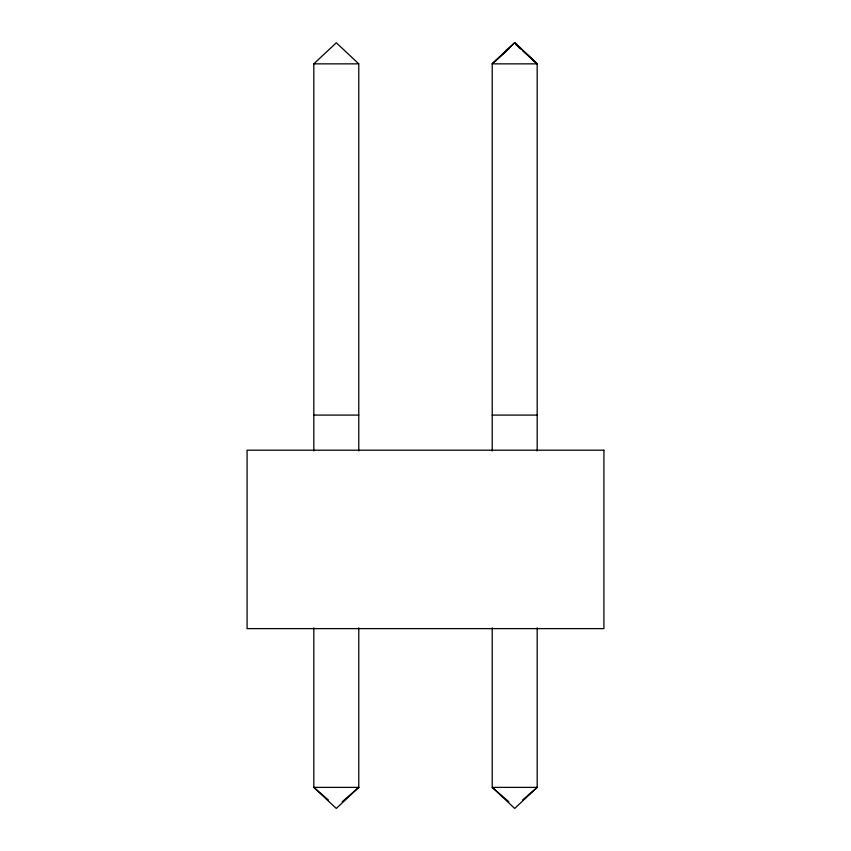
<?xml version="1.0" encoding="UTF-8"?>
<svg xmlns="http://www.w3.org/2000/svg" width="851" height="851" viewBox="0 0 851 851"><rect width="100%" height="100%" fill="white"/><g stroke="black" fill="none" stroke-linecap="round" stroke-linejoin="round"><path stroke-width="1.28" d="M492.229 450.987L492.229 63.857L514.706 42.55L537.183 63.857L537.183 450.987M313.817 450.987L313.817 63.857L336.294 42.784L358.771 63.857L358.771 450.987M492.229 63.857L514.706 42.784L537.183 63.857L492.229 63.857L508.845 48.847M342.155 801.802L358.771 787.377L358.771 627.825M522.525 800.078L537.183 787.377L537.183 627.825M313.817 63.857L358.771 63.857M313.817 415.086L358.771 415.086M492.229 415.086L537.183 415.086M508.845 801.78L492.229 787.377L492.229 627.825M328.475 800.11L313.817 787.377L313.817 627.825M515.685 44.433L520.578 48.847M522.525 50.613L537.183 63.857M358.771 787.377L336.294 808.45L313.817 787.377L358.771 787.377M537.183 787.377L514.706 808.45L492.229 787.377L537.183 787.377M603.923 450.2L247.077 450.2L247.077 628.623L603.923 628.623L603.923 450.2"/></g></svg>
